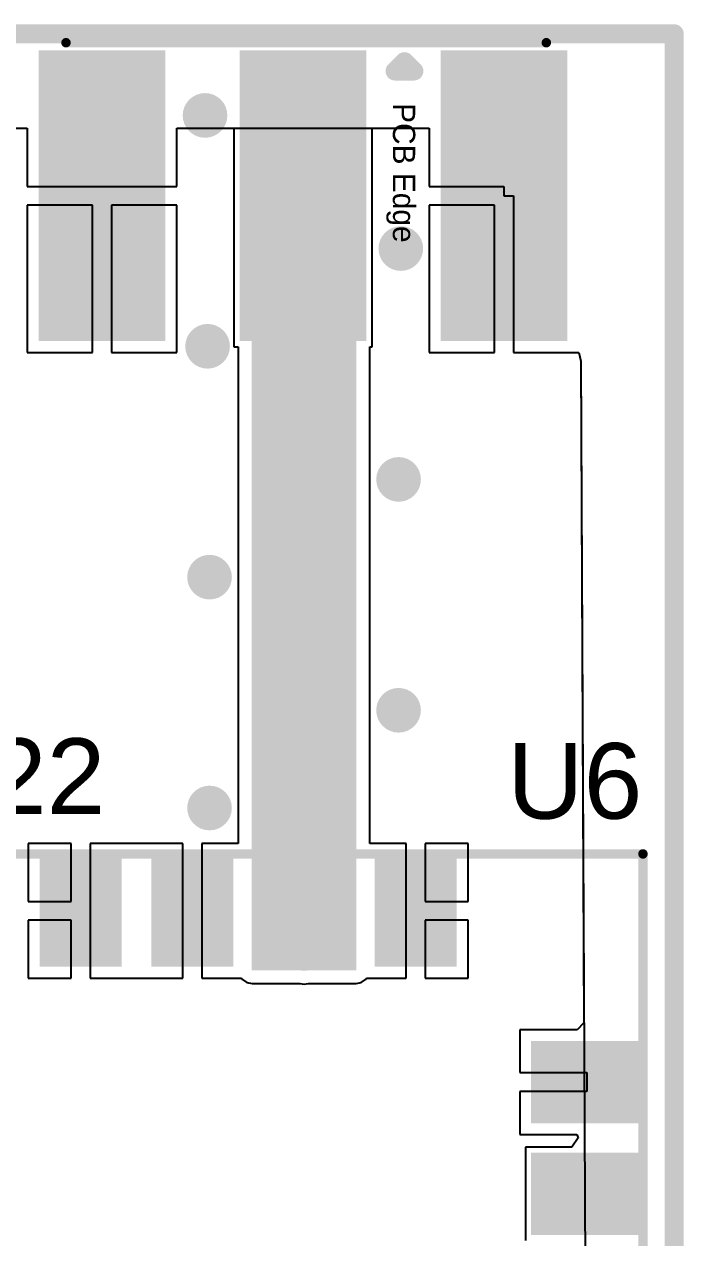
# Model space of a CAD drawing. Header units: millimetres. Extents: x -0.29 to 3.46, y -0.11 to 2.46.
# Drawn here: x 3.11 to 3.459, y 1.824 to 2.465 of the extents above; entities that cross this region are included whole.
import ezdxf

# ---------------------------------------------------------------- set-up
doc = ezdxf.new("R2010")
doc.units = ezdxf.units.MM
doc.header["$MEASUREMENT"] = 0
for name, color, linetype in [('BottomLayer', 5, 'Continuous'), ('BottomPaste', 16, 'Continuous'), ('BottomSolder', 6, 'Continuous'), ('Mechanical2', 216, 'Continuous'), ('TopLayer', 1, 'Continuous'), ('TopOverlay', 2, 'Continuous'), ('TopPaste', 8, 'Continuous'), ('TopSolder', 216, 'Continuous'), ('ViaHoleLayer', 16, 'Continuous')]:
    doc.layers.add(name, color=color, linetype=linetype)
doc.styles.add('Arial', font='', dxfattribs={"height": 0.2})
doc.styles.get('Arial').set_extended_font_data('Arial')

# ---------------------------------------------------------------- blocks, each defined once
blk = doc.blocks.new('SIM7500E_15')
at = {"layer": 'TopLayer'}
for points in [[(0.63583, 0.11614), (0.63583, 0.06496), (0.60039, 0.06496), (0.60039, 0.11614)], [(0.69488, 0.11614), (0.69488, 0.06496), (0.65945, 0.06496), (0.65945, 0.11614)], [(0.75394, 0.11614), (0.75394, 0.06496), (0.7185, 0.06496), (0.7185, 0.11614)], [(0.81299, 0.11614), (0.81299, 0.06496), (0.77756, 0.06496), (0.77756, 0.11614)], [(0.91142, -0.01772), (0.86024, -0.01772), (0.86024, 0.01772), (0.91142, 0.01772)], [(0.91142, -0.07677), (0.86024, -0.07677), (0.86024, -0.04134), (0.91142, -0.04134)]]:
    blk.add_hatch(color=1, dxfattribs=at).paths.add_polyline_path(points)
at = {"layer": 'TopPaste'}
for points in [[(0.63583, 0.11614), (0.63583, 0.06496), (0.60039, 0.06496), (0.60039, 0.11614)], [(0.69488, 0.11614), (0.69488, 0.06496), (0.65945, 0.06496), (0.65945, 0.11614)], [(0.75394, 0.11614), (0.75394, 0.06496), (0.7185, 0.06496), (0.7185, 0.11614)], [(0.81299, 0.11614), (0.81299, 0.06496), (0.77756, 0.06496), (0.77756, 0.11614)], [(0.91142, -0.01772), (0.86024, -0.01772), (0.86024, 0.01772), (0.91142, 0.01772)], [(0.91142, -0.07677), (0.86024, -0.07677), (0.86024, -0.04134), (0.91142, -0.04134)]]:
    blk.add_hatch(color=8, dxfattribs=at).paths.add_polyline_path(points)
at = {"layer": 'TopSolder'}
for points in [[(0.63983, 0.12014), (0.63983, 0.06096), (0.59639, 0.06096), (0.59639, 0.12014)], [(0.69888, 0.12014), (0.69888, 0.06096), (0.65545, 0.06096), (0.65545, 0.12014)], [(0.75794, 0.12014), (0.75794, 0.06096), (0.7145, 0.06096), (0.7145, 0.12014)], [(0.81699, 0.12014), (0.81699, 0.06096), (0.77356, 0.06096), (0.77356, 0.12014)], [(0.91542, -0.02172), (0.85624, -0.02172), (0.85624, 0.02172), (0.91542, 0.02172)], [(0.91542, -0.08077), (0.85624, -0.08077), (0.85624, -0.03734), (0.91542, -0.03734)]]:
    blk.add_hatch(color=216, dxfattribs=at).paths.add_polyline_path(points)
at = {"layer": 'TopOverlay', "const_width": 0.005}
for points in [[(-0.03356, 0.12061), (0.91544, 0.12061)], [(0.91544, -0.94639), (0.91544, 0.12061)]]:
    blk.add_lwpolyline(points, dxfattribs=at)
at = {"layer": 'TopOverlay', "const_width": 0.0025}
blk.add_lwpolyline([(0.91419, 0.12061, 1), (0.91669, 0.12061, 1)], format="xyb", close=True, dxfattribs=at)
blk.add_lwpolyline([(0.91419, 0.12061, 1), (0.91669, 0.12061, 1)], format="xyb", close=True, dxfattribs=at)
blk = doc.blocks.new('CON_SMA_EDGE_S_82')
at = {"layer": 'BottomLayer'}
for points in [[(-0.0689, 0.24213), (0.07677, 0.24213), (0.07677, 0.18307), (-0.0689, 0.18307)], [(-0.0689, 0.02953), (0.07677, 0.02953), (0.07677, -0.02953), (-0.0689, -0.02953)]]:
    blk.add_hatch(color=5, dxfattribs=at).paths.add_polyline_path(points)
at = {"layer": 'BottomPaste'}
for points in [[(-0.0689, 0.24213), (0.07677, 0.24213), (0.07677, 0.18307), (-0.0689, 0.18307)], [(-0.0689, 0.02953), (0.07677, 0.02953), (0.07677, -0.02953), (-0.0689, -0.02953)]]:
    blk.add_hatch(color=16, dxfattribs=at).paths.add_polyline_path(points)
at = {"layer": 'BottomSolder'}
for points in [[(-0.0729, 0.24613), (0.08077, 0.24613), (0.08077, 0.17907), (-0.0729, 0.17907)], [(-0.0729, 0.03353), (0.08077, 0.03353), (0.08077, -0.03353), (-0.0729, -0.03353)]]:
    blk.add_hatch(color=6, dxfattribs=at).paths.add_polyline_path(points)
at = {"layer": 'TopLayer'}
for points in [[(-0.0689, 0.24213), (0.07677, 0.24213), (0.07677, 0.18307), (-0.0689, 0.18307)], [(-0.0689, 0.13583), (0.07677, 0.13583), (0.07677, 0.07677), (-0.0689, 0.07677)], [(-0.0689, 0.02953), (0.07677, 0.02953), (0.07677, -0.02953), (-0.0689, -0.02953)]]:
    blk.add_hatch(color=1, dxfattribs=at).paths.add_polyline_path(points)
at = {"layer": 'TopPaste'}
for points in [[(-0.0689, 0.24213), (0.07677, 0.24213), (0.07677, 0.18307), (-0.0689, 0.18307)], [(-0.0689, 0.13583), (0.07677, 0.13583), (0.07677, 0.07677), (-0.0689, 0.07677)], [(-0.0689, 0.02953), (0.07677, 0.02953), (0.07677, -0.02953), (-0.0689, -0.02953)]]:
    blk.add_hatch(color=8, dxfattribs=at).paths.add_polyline_path(points)
at = {"layer": 'TopSolder'}
for points in [[(-0.0729, 0.24613), (0.08077, 0.24613), (0.08077, 0.17907), (-0.0729, 0.17907)], [(-0.0729, 0.13983), (0.08077, 0.13983), (0.08077, 0.07277), (-0.0729, 0.07277)], [(-0.0729, 0.03353), (0.08077, 0.03353), (0.08077, -0.03353), (-0.0729, -0.03353)]]:
    blk.add_hatch(color=216, dxfattribs=at).paths.add_polyline_path(points)
at = {"layer": 'TopOverlay'}
for points, const_width in [([(-0.077, -0.019), (-0.077, 0.235)], 0.005), ([(-0.067, 0.16), (-0.062, 0.165)], 0.01), ([(-0.062, 0.155), (-0.062, 0.165)], 0.01), ([(-0.062, 0.155), (-0.067, 0.16)], 0.01), ([(0.0855, 0.1055), (0.0905, 0.1105)], 0.01), ([(0.0905, 0.1005), (0.0905, 0.1105)], 0.01), ([(0.0905, 0.1005), (0.0855, 0.1055)], 0.01)]:
    blk.add_lwpolyline(points, dxfattribs=dict(at, const_width=const_width))
for points, const_width in [([(-0.07825, 0.235, 1), (-0.07575, 0.235, 1)], 0.0025), ([(-0.0645, 0.165, 1), (-0.0595, 0.165, 1)], 0.005), ([(-0.0645, 0.165, 1), (-0.0595, 0.165, 1)], 0.005), ([(-0.0695, 0.16, 1), (-0.0645, 0.16, 1)], 0.005), ([(-0.0695, 0.16, 1), (-0.0645, 0.16, 1)], 0.005), ([(-0.0645, 0.155, 1), (-0.0595, 0.155, 1)], 0.005), ([(-0.0645, 0.155, 1), (-0.0595, 0.155, 1)], 0.005), ([(0.088, 0.1105, 1), (0.093, 0.1105, 1)], 0.005), ([(0.088, 0.1105, 1), (0.093, 0.1105, 1)], 0.005), ([(0.083, 0.1055, 1), (0.088, 0.1055, 1)], 0.005), ([(0.083, 0.1055, 1), (0.088, 0.1055, 1)], 0.005), ([(0.088, 0.1005, 1), (0.093, 0.1005, 1)], 0.005), ([(0.088, 0.1005, 1), (0.093, 0.1005, 1)], 0.005), ([(-0.07825, -0.019, 1), (-0.07575, -0.019, 1)], 0.0025)]:
    blk.add_lwpolyline(points, format="xyb", close=True, dxfattribs=dict(at, const_width=const_width))
blk.add_text('PCB Edge', height=0.011811, dxfattribs=at).set_placement((-0.04506, 0.15387))

msp = doc.modelspace()

# ---------------------------------------------------------------- hatches: boundary and pattern name
at = {"layer": 'BottomLayer'}
h = msp.add_hatch(color=5, dxfattribs=at)
edge = h.paths.add_edge_path()
edge.add_arc((3.20586, 2.4168), 0.01181, 0, 360)
h = msp.add_hatch(color=5, dxfattribs=at)
edge = h.paths.add_edge_path()
edge.add_arc((3.30939, 2.34643), 0.01181, 0, 360)
h = msp.add_hatch(color=5, dxfattribs=at)
edge = h.paths.add_edge_path()
edge.add_arc((3.2072, 2.29476), 0.01181, 0, 360)
h = msp.add_hatch(color=5, dxfattribs=at)
edge = h.paths.add_edge_path()
edge.add_arc((3.3082, 2.22439), 0.01181, 0, 360)
h = msp.add_hatch(color=5, dxfattribs=at)
edge = h.paths.add_edge_path()
edge.add_arc((3.20824, 2.17272), 0.01181, 0, 360)
h = msp.add_hatch(color=5, dxfattribs=at)
edge = h.paths.add_edge_path()
edge.add_arc((3.3082, 2.10234), 0.01181, 0, 360)
h = msp.add_hatch(color=5, dxfattribs=at)
edge = h.paths.add_edge_path()
edge.add_arc((3.20824, 2.05067), 0.01181, 0, 360)
at = {"layer": 'TopLayer'}
h = msp.add_hatch(color=1, dxfattribs=at)
edge = h.paths.add_edge_path()
edge.add_arc((3.20586, 2.4168), 0.01181, 0, 360)
h = msp.add_hatch(color=1, dxfattribs=at)
edge = h.paths.add_edge_path()
edge.add_arc((3.30939, 2.34643), 0.01181, 0, 360)
h = msp.add_hatch(color=1, dxfattribs=at)
edge = h.paths.add_edge_path()
edge.add_arc((3.2072, 2.29476), 0.01181, 0, 360)
h = msp.add_hatch(color=1, dxfattribs=at)
edge = h.paths.add_edge_path()
edge.add_arc((3.3082, 2.22439), 0.01181, 0, 360)
h = msp.add_hatch(color=1, dxfattribs=at)
edge = h.paths.add_edge_path()
edge.add_arc((3.20824, 2.17272), 0.01181, 0, 360)
h = msp.add_hatch(color=1, dxfattribs=at)
edge = h.paths.add_edge_path()
edge.add_arc((3.3082, 2.10234), 0.01181, 0, 360)
h = msp.add_hatch(color=1, dxfattribs=at)
edge = h.paths.add_edge_path()
edge.add_arc((3.20824, 2.05067), 0.01181, 0, 360)
msp.add_hatch(color=1, dxfattribs=at).paths.add_polyline_path([(3.23072, 1.965), (3.28572, 1.965), (3.28572, 2.011), (3.23072, 2.011)])
at = {"layer": 'TopSolder'}
h = msp.add_hatch(color=216, dxfattribs=at)
edge = h.paths.add_edge_path()
edge.add_arc((3.23072, 2.011), 0.0002, 90, 180)
edge.add_line((3.23052, 2.011), (3.23052, 1.965))
edge.add_arc((3.23072, 1.965), 0.0002, 180, 270)
edge.add_line((3.23072, 1.9648), (3.28572, 1.9648))
edge.add_arc((3.28572, 1.965), 0.0002, 270, 360)
edge.add_line((3.28592, 1.965), (3.28592, 2.011))
edge.add_arc((3.28572, 2.011), 0.0002, 0, 90)
edge.add_line((3.28572, 2.0112), (3.23072, 2.0112))
at = {"layer": 'ViaHoleLayer'}
h = msp.add_hatch(color=16, dxfattribs=at)
edge = h.paths.add_edge_path()
edge.add_arc((3.20586, 2.4168), 0.00591, 0, 360)
h = msp.add_hatch(color=16, dxfattribs=at)
edge = h.paths.add_edge_path()
edge.add_arc((3.30939, 2.34643), 0.00591, 0, 360)
h = msp.add_hatch(color=16, dxfattribs=at)
edge = h.paths.add_edge_path()
edge.add_arc((3.2072, 2.29476), 0.00591, 0, 360)
h = msp.add_hatch(color=16, dxfattribs=at)
edge = h.paths.add_edge_path()
edge.add_arc((3.3082, 2.22439), 0.00591, 0, 360)
h = msp.add_hatch(color=16, dxfattribs=at)
edge = h.paths.add_edge_path()
edge.add_arc((3.20824, 2.17272), 0.00591, 0, 360)
h = msp.add_hatch(color=16, dxfattribs=at)
edge = h.paths.add_edge_path()
edge.add_arc((3.3082, 2.10234), 0.00591, 0, 360)
h = msp.add_hatch(color=16, dxfattribs=at)
edge = h.paths.add_edge_path()
edge.add_arc((3.20824, 2.05067), 0.00591, 0, 360)

# ---------------------------------------------------------------- linework, layer by layer
at = {"layer": 'BottomLayer'}
for p, q in [((2.566, 2.41), (3.1118, 2.41)), ((3.1118, 2.41), (3.1118, 2.37932)), ((3.19086, 2.37932), (3.19086, 2.41)), ((3.19086, 2.41), (3.3244, 2.41)), ((3.3244, 2.41), (3.3244, 2.37932)), ((3.1118, 2.37932), (3.15133, 2.37932)), ((3.15133, 2.37932), (3.19086, 2.37932)), ((3.3244, 2.37932), (3.36393, 2.37932)), ((3.36393, 2.37932), (3.36393, 2.37432)), ((3.36393, 2.37432), (3.36893, 2.37432)), ((3.36893, 2.37432), (3.36893, 2.29149)), ((3.14633, 2.36932), (3.1118, 2.36932)), ((3.1118, 2.36932), (3.1118, 2.29149)), ((3.14633, 2.29149), (3.14633, 2.36932)), ((3.19086, 2.36932), (3.15633, 2.36932)), ((3.15633, 2.36932), (3.15633, 2.29149)), ((3.19086, 2.29149), (3.19086, 2.36932)), ((3.35893, 2.36932), (3.3244, 2.36932)), ((3.3244, 2.36932), (3.3244, 2.29149)), ((3.35893, 2.29149), (3.35893, 2.36932)), ((3.1118, 2.29149), (3.14633, 2.29149)), ((3.15633, 2.29149), (3.19086, 2.29149)), ((3.3244, 2.29149), (3.35893, 2.29149)), ((3.36893, 2.29149), (3.40346, 2.29149)), ((3.40346, 2.29149), (3.40458, 2.28695)), ((3.40458, 2.28695), (3.40798, 1.56625))]:
    msp.add_line(p, q, dxfattribs=at)
at = {"layer": 'Mechanical2', "const_width": 0.01}
for points in [[(0, 2.46), (3.454, 2.46)], [(3.454, 2.46), (3.454, 0)]]:
    msp.add_lwpolyline(points, dxfattribs=at)
at = {"layer": 'Mechanical2', "const_width": 0.005}
msp.add_lwpolyline([(3.4515, 2.46, 1), (3.4565, 2.46, 1)], format="xyb", close=True, dxfattribs=at)
msp.add_lwpolyline([(3.4515, 2.46, 1), (3.4565, 2.46, 1)], format="xyb", close=True, dxfattribs=at)
at = {"layer": 'TopLayer'}
for p, q in [((2.65714, 2.41), (3.1118, 2.41)), ((3.1118, 2.41), (3.1118, 2.37932)), ((3.19086, 2.37932), (3.19086, 2.41)), ((3.19086, 2.41), (3.2211, 2.41)), ((3.2211, 2.41), (3.2211, 2.29449)), ((3.29416, 2.29449), (3.29416, 2.41)), ((3.29416, 2.41), (3.3244, 2.41)), ((3.3244, 2.41), (3.3244, 2.37932)), ((3.1118, 2.37932), (3.15133, 2.37932)), ((3.15133, 2.37932), (3.19086, 2.37932)), ((3.3244, 2.37932), (3.36393, 2.37932)), ((3.36393, 2.37932), (3.36393, 2.37432)), ((3.36393, 2.37432), (3.36893, 2.37432)), ((3.36893, 2.37432), (3.36893, 2.29149)), ((3.14633, 2.36932), (3.1118, 2.36932)), ((3.1118, 2.36932), (3.1118, 2.29149)), ((3.14633, 2.29149), (3.14633, 2.36932)), ((3.19086, 2.36932), (3.15633, 2.36932)), ((3.15633, 2.36932), (3.15633, 2.29149)), ((3.19086, 2.29149), (3.19086, 2.36932)), ((3.35893, 2.36932), (3.3244, 2.36932)), ((3.3244, 2.36932), (3.3244, 2.29149)), ((3.35893, 2.29149), (3.35893, 2.36932)), ((3.1118, 2.29149), (3.14633, 2.29149)), ((3.15633, 2.29149), (3.19086, 2.29149)), ((3.2211, 2.29449), (3.22342, 2.29449)), ((3.22342, 2.29449), (3.22342, 2.03191)), ((3.29302, 2.03191), (3.29302, 2.29449)), ((3.29302, 2.29449), (3.29416, 2.29449)), ((3.3244, 2.29149), (3.35893, 2.29149)), ((3.36893, 2.29149), (3.40346, 2.29149)), ((3.40346, 2.29149), (3.40458, 2.28695)), ((3.40458, 2.28695), (3.40623, 1.93703)), ((3.13511, 2.03191), (3.11239, 2.03191)), ((3.11239, 2.03191), (3.11239, 2.00132)), ((3.13511, 2.00132), (3.13511, 2.03191)), ((3.16645, 2.03191), (3.14511, 2.03191)), ((3.14511, 2.03191), (3.14511, 1.99632)), ((3.16783, 2.03191), (3.16645, 2.03191)), ((3.17145, 2.03191), (3.16783, 2.03191)), ((3.17283, 2.03191), (3.17145, 2.03191)), ((3.19417, 2.03191), (3.17283, 2.03191)), ((3.19417, 1.99632), (3.19417, 2.03191)), ((3.22342, 2.03191), (3.20417, 2.03191)), ((3.20417, 2.03191), (3.20417, 1.99632)), ((3.31228, 2.03191), (3.29302, 2.03191)), ((3.31228, 1.99632), (3.31228, 2.03191)), ((3.34499, 2.03191), (3.32228, 2.03191)), ((3.32228, 2.03191), (3.32228, 2.00132)), ((3.34499, 2.00132), (3.34499, 2.03191)), ((3.11239, 2.00132), (3.13511, 2.00132)), ((3.14511, 1.99632), (3.14511, 1.96073)), ((3.19417, 1.96073), (3.19417, 1.99632)), ((3.20417, 1.99632), (3.20417, 1.96073)), ((3.31228, 1.96073), (3.31228, 1.99632)), ((3.32228, 2.00132), (3.34499, 2.00132)), ((3.13511, 1.99132), (3.11239, 1.99132)), ((3.11239, 1.99132), (3.11239, 1.96073)), ((3.13511, 1.96073), (3.13511, 1.99132)), ((3.34499, 1.99132), (3.32228, 1.99132)), ((3.32228, 1.99132), (3.32228, 1.96073)), ((3.34499, 1.96073), (3.34499, 1.99132)), ((3.11239, 1.96073), (3.13511, 1.96073)), ((3.14511, 1.96073), (3.16645, 1.96073)), ((3.16645, 1.96073), (3.16783, 1.96073)), ((3.16783, 1.96073), (3.17145, 1.96073)), ((3.17145, 1.96073), (3.17283, 1.96073)), ((3.17283, 1.96073), (3.19417, 1.96073)), ((3.20417, 1.96073), (3.22515, 1.96073)), ((3.22515, 1.96073), (3.22567, 1.95995)), ((3.22567, 1.95995), (3.22799, 1.95841)), ((3.22799, 1.95841), (3.23072, 1.95786)), ((3.23072, 1.95786), (3.25613, 1.95786)), ((3.25613, 1.95786), (3.25822, 1.95759)), ((3.25822, 1.95759), (3.26031, 1.95786)), ((3.26031, 1.95786), (3.28572, 1.95786)), ((3.28572, 1.95786), (3.28845, 1.95841)), ((3.28845, 1.95841), (3.29077, 1.95995)), ((3.29077, 1.95995), (3.29129, 1.96073)), ((3.29129, 1.96073), (3.31228, 1.96073)), ((3.32228, 1.96073), (3.34499, 1.96073)), ((3.4027, 1.93349), (3.37224, 1.93349)), ((3.37224, 1.93349), (3.37224, 1.91077)), ((3.40623, 1.93703), (3.4027, 1.93349)), ((3.37224, 1.91077), (3.40783, 1.91077)), ((3.40783, 1.91077), (3.40783, 1.90077)), ((3.40783, 1.90077), (3.37224, 1.90077)), ((3.37224, 1.90077), (3.37224, 1.87806)), ((3.37224, 1.87806), (3.40253, 1.87806)), ((3.40325, 1.87633), (3.39987, 1.87143)), ((3.40253, 1.87806), (3.40325, 1.87633)), ((3.39987, 1.87143), (3.37524, 1.87143)), ((3.37524, 1.87143), (3.37524, 1.822))]:
    msp.add_line(p, q, dxfattribs=at)
at = {"layer": 'TopLayer', "const_width": 0.055}
msp.add_lwpolyline([(3.25822, 1.99239), (3.25822, 2.36646)], dxfattribs=at)
at = {"layer": 'TopLayer', "const_width": 0.0275}
for points in [[(3.24447, 2.36646, 1), (3.27197, 2.36646, 1)], [(3.24447, 1.99239, 1), (3.27197, 1.99239, 1)]]:
    msp.add_lwpolyline(points, format="xyb", close=True, dxfattribs=at)
at = {"layer": 'TopSolder', "const_width": 0.0554}
msp.add_lwpolyline([(3.25822, 1.99239), (3.25822, 2.36646)], dxfattribs=at)
at = {"layer": 'TopSolder', "const_width": 0.0277}
for points in [[(3.24437, 2.36646, 1), (3.27207, 2.36646, 1)], [(3.24437, 1.99239, 1), (3.27207, 1.99239, 1)]]:
    msp.add_lwpolyline(points, format="xyb", close=True, dxfattribs=at)

# ---------------------------------------------------------------- block references
at = {"rotation": 270}
msp.add_blockref('CON_SMA_EDGE_S_82', (3.15133, 2.37826), dxfattribs=at)
msp.add_blockref('SIM7500E_15', (2.522, 1.90577))

# ---------------------------------------------------------------- texts
at = {"layer": 'TopOverlay', "style": 'Arial'}
for s, p in [('R22', (3.05068, 2.04751)), ('U6', (3.36568, 2.04501))]:
    msp.add_text(s, height=0.04, dxfattribs=at).set_placement(p)

doc.saveas('drawing.dxf')
